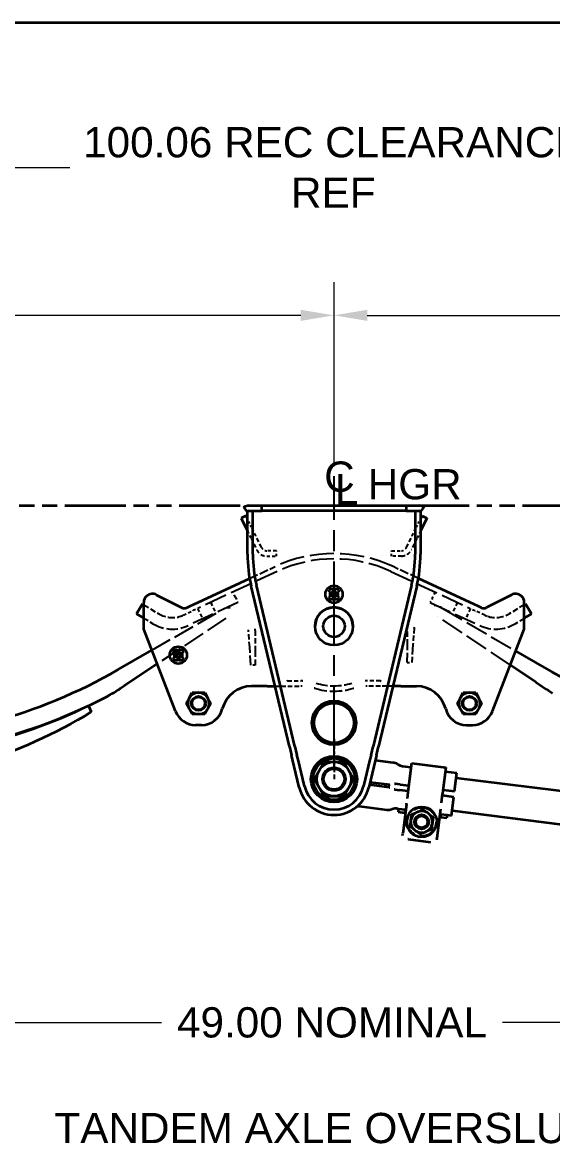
# Model space of a CAD drawing. Header units: inches. Extents: x 8 to 267, y 4 to 172.
# Drawn here: x 177.78 to 200.77, y 123.23 to 171.84 of the extents above; entities that cross this region are included whole.
import ezdxf

# ---------------------------------------------------------------- set-up
doc = ezdxf.new("R2010")
doc.units = ezdxf.units.IN
doc.header["$LTSCALE"] = 8
doc.header["$MEASUREMENT"] = 0
for name, pattern in [('CHAIN', [0.7087, 0.4724, -0.0591, 0.1181, -0.0591]), ('DASHED', [0.2067, 0.1654, -0.0413]), ('DOUBLE_DASH_CHAIN', [1.2403, 0.6614, -0.0827, 0.1654, -0.0827, 0.1654, -0.0827])]:
    doc.linetypes.add(name, pattern=pattern)
for name, color, linetype, lineweight in [('Center Mark(Hutchens)', 7, 'Continuous', 25), ('Centerline(Hutchens)', 7, 'Continuous', 25), ('Dimensions(Hutchens)', 7, 'Continuous', 25), ('Hidden Edges(Hutchens)', 7, 'DASHED', 25), ('Phantom Lines(Hutchens)', 7, 'DOUBLE_DASH_CHAIN', 70), ('Sketch Geometry(Hutchens)', 7, 'Continuous', 35), ('Symbols(Hutchens)', 7, 'Continuous', 25), ('Visible Edges(Hutchens)', 7, 'Continuous', 35)]:
    doc.layers.add(name, color=color, linetype=linetype, lineweight=lineweight)
doc.styles.add('Hutchens .164', font='ARIAL.TTF')
doc.styles.add('Hutchens .180', font='ARIAL.TTF')
doc.dimstyles.new('HUTCHENS STD DIM X.XX', dxfattribs={"dimscale": 8, "dimtxt": 0.164, "dimasz": 0.18, "dimexe": 0.18, "dimexo": 0.0625, "dimgap": 0.09, "dimtad": 0, "dimtih": 1, "dimtoh": 1, "dimrnd": 1e-08, "dimzin": 4, "dimdsep": 46, "dimtxsty": 'Hutchens .164', "dimcen": 0.09, "dimclrd": 211, "dimclre": 211, "dimclrt": 7, "dimadec": 0, "dimazin": 1, "dimtfac": 0.762195, "dimtofl": 0, "dimtmove": 0, "dimatfit": 3, "dimfxl": 0, "dimtolj": 1, "dimtzin": 0, "dimlwd": 9, "dimlwe": 9, "dimarcsym": 0})

# ---------------------------------------------------------------- blocks, each defined once
blk = doc.blocks.new('Borders D-SIZE')
at = {"layer": 'Sketch Geometry(Hutchens)'}
blk.add_line((0.9537, 21.4797), (32.9537, 21.4797), dxfattribs=at)
at = {"layer": 'Symbols(Hutchens)', "color": 7}
for tag, p, height, style in [('PART_NO_001', (33.0044, 3.3072), 0.164, 'Hutchens .164'), ('REV_001', (32.9953, 1.6532), 0.18, 'Hutchens .180'), ('Sheet_number_001', (33.0516, 1.1699), 0.164, 'Hutchens .164'), ('SHTS_(TOTAL)_001', (33.0533, 0.7091), 0.164, 'Hutchens .164')]:
    blk.add_attdef(tag, p, '', height=height, rotation=270, dxfattribs=dict(at, style=style))
blk = doc.blocks.new('*D38')
at = {"layer": 'Defpoints', "color": 0, "linetype": 'Continuous'}
for p in [(141.228, 165.551), (241.29, 157.408), (141.228, 141.966)]:
    blk.add_point(p, dxfattribs=at)
at = {"layer": 'Dimensions(Hutchens)', "color": 211, "linetype": 'Continuous', "lineweight": 9}
for p, q in [((141.228, 142.466), (141.228, 166.991)), ((241.29, 157.908), (241.29, 166.991)), ((142.668, 165.551), (179.839, 165.551)), ((239.85, 165.551), (202.679, 165.551))]:
    blk.add_line(p, q, dxfattribs=at)
at = {"layer": 'Dimensions(Hutchens)', "color": 211, "linetype": 'Continuous'}
for points in [[(142.668, 165.791), (142.668, 165.311), (141.228, 165.551)], [(239.85, 165.791), (239.85, 165.311), (241.29, 165.551)]]:
    blk.add_solid(points, dxfattribs=at)
at = {"layer": 'Dimensions(Hutchens)', "color": 7, "linetype": 'Continuous', "lineweight": 9, "insert": (191.259, 165.551), "char_height": 1.312, "attachment_point": 5, "style": 'Hutchens .164'}
blk.add_mtext('\\A1;100.06{ REC CLEARANCE\\PREF}', dxfattribs=at)
blk = doc.blocks.new('*D41')
at = {"layer": 'Defpoints', "color": 0, "linetype": 'Continuous'}
for p in [(166.65, 134.947), (215.655, 134.965), (215.655, 128.472)]:
    blk.add_point(p, dxfattribs=at)
at = {"layer": 'Dimensions(Hutchens)', "color": 211, "linetype": 'Continuous', "lineweight": 9}
for p, q in [((166.65, 134.447), (166.65, 127.032)), ((215.655, 134.465), (215.655, 127.032)), ((168.09, 128.472), (183.804, 128.472)), ((214.215, 128.472), (198.603, 128.472))]:
    blk.add_line(p, q, dxfattribs=at)
at = {"layer": 'Dimensions(Hutchens)', "color": 211, "linetype": 'Continuous'}
for points in [[(168.09, 128.712), (168.09, 128.232), (166.65, 128.472)], [(214.215, 128.712), (214.215, 128.232), (215.655, 128.472)]]:
    blk.add_solid(points, dxfattribs=at)
at = {"layer": 'Dimensions(Hutchens)', "color": 7, "linetype": 'Continuous', "lineweight": 9, "insert": (191.204, 128.472), "char_height": 1.312, "attachment_point": 5, "style": 'Hutchens .164'}
blk.add_mtext('\\A1;49.00{ NOMINAL}', dxfattribs=at)
blk = doc.blocks.new('*D46')
at = {"layer": 'Defpoints', "color": 0, "linetype": 'Continuous'}
for p in [(191.29, 159.137), (147.79, 153.057), (191.29, 152.157)]:
    blk.add_point(p, dxfattribs=at)
at = {"layer": 'Dimensions(Hutchens)', "color": 211, "linetype": 'Continuous', "lineweight": 9}
for p, q in [((147.79, 153.557), (147.79, 160.577)), ((191.29, 152.657), (191.29, 160.577)), ((149.23, 159.137), (166.582, 159.137)), ((189.85, 159.137), (172.498, 159.137))]:
    blk.add_line(p, q, dxfattribs=at)
at = {"layer": 'Dimensions(Hutchens)', "color": 211, "linetype": 'Continuous'}
for points in [[(149.23, 159.377), (149.23, 158.897), (147.79, 159.137)], [(189.85, 159.377), (189.85, 158.897), (191.29, 159.137)]]:
    blk.add_solid(points, dxfattribs=at)
at = {"layer": 'Dimensions(Hutchens)', "color": 7, "linetype": 'Continuous', "lineweight": 9, "insert": (169.54, 159.137), "char_height": 1.312, "attachment_point": 5, "style": 'Hutchens .164'}
blk.add_mtext('\\A1;43.50', dxfattribs=at)
blk = doc.blocks.new('CL HGR')
at = {"layer": 'Symbols(Hutchens)', "color": 7, "char_height": 0.164, "attachment_point": 5, "style": 'Hutchens .164'}
for s, insert in [('C', (0.0294, -0.0028)), ('L', (0.068, -0.0698)), ('HGR', (0.4373, -0.044))]:
    blk.add_mtext(s, dxfattribs=dict(at, insert=insert))
blk = doc.blocks.new('*D47')
at = {"layer": 'Defpoints', "color": 0, "linetype": 'Continuous'}
for p in [(234.79, 159.137), (191.29, 152.157), (234.79, 152.32)]:
    blk.add_point(p, dxfattribs=at)
at = {"layer": 'Dimensions(Hutchens)', "color": 211, "linetype": 'Continuous', "lineweight": 9}
for p, q in [((191.29, 152.657), (191.29, 160.577)), ((234.79, 152.82), (234.79, 160.577)), ((192.73, 159.137), (210.082, 159.137)), ((233.35, 159.137), (215.998, 159.137))]:
    blk.add_line(p, q, dxfattribs=at)
at = {"layer": 'Dimensions(Hutchens)', "color": 211, "linetype": 'Continuous'}
for points in [[(192.73, 159.377), (192.73, 158.897), (191.29, 159.137)], [(233.35, 159.377), (233.35, 158.897), (234.79, 159.137)]]:
    blk.add_solid(points, dxfattribs=at)
at = {"layer": 'Dimensions(Hutchens)', "color": 7, "linetype": 'Continuous', "lineweight": 9, "insert": (213.04, 159.137), "char_height": 1.312, "attachment_point": 5, "style": 'Hutchens .164'}
blk.add_mtext('\\A1;43.50', dxfattribs=at)

msp = doc.modelspace()

# ---------------------------------------------------------------- linework, layer by layer
at = {"layer": 'Center Mark(Hutchens)', "linetype": 'CHAIN', "ltscale": 0.121531}
msp.add_line((191.29, 140.7802), (191.29, 139.0286), dxfattribs=at)
at = {"layer": 'Centerline(Hutchens)', "linetype": 'CHAIN', "ltscale": 0.954115}
msp.add_line((191.29, 139.4491), (191.29, 152.157), dxfattribs=at)
at = {"layer": 'Hidden Edges(Hutchens)', "ltscale": 0.074011}
for p, q in [((187.6365, 150.1147), (187.54, 150.3125)), ((194.9435, 150.1147), (195.04, 150.3125))]:
    msp.add_line(p, q, dxfattribs=at)
at = {"layer": 'Hidden Edges(Hutchens)', "ltscale": 0.083861}
for p, q in [((187.54, 149.7833), (187.6926, 149.4705)), ((195.04, 149.7833), (194.8875, 149.4705))]:
    msp.add_line(p, q, dxfattribs=at)
at = {"layer": 'Hidden Edges(Hutchens)', "ltscale": 0.052941}
for p, q in [((187.7184, 149.9467), (187.6365, 150.1147)), ((194.8616, 149.9467), (194.9435, 150.1147))]:
    msp.add_line(p, q, dxfattribs=at)
at = {"layer": 'Hidden Edges(Hutchens)', "ltscale": 0.101038}
for p, q in [((187.9011, 149.5722), (187.7184, 149.9467)), ((194.679, 149.5722), (194.8616, 149.9467))]:
    msp.add_line(p, q, dxfattribs=at)
at = {"layer": 'Hidden Edges(Hutchens)', "ltscale": 0.132806}
for p, q in [((187.6926, 149.4705), (187.9373, 148.9688)), ((188.1458, 149.0705), (187.9011, 149.5722)), ((194.4342, 149.0705), (194.679, 149.5722)), ((194.8875, 149.4705), (194.6428, 148.9688))]:
    msp.add_line(p, q, dxfattribs=at)
at = {"layer": 'Hidden Edges(Hutchens)', "ltscale": 0.099783}
for p, q in [((188.79, 148.9301), (188.3705, 148.9301)), ((193.79, 148.9301), (194.2096, 148.9301)), ((188.3705, 148.6981), (188.79, 148.6981)), ((194.2096, 148.6981), (193.79, 148.6981))]:
    msp.add_line(p, q, dxfattribs=at)
at = {"layer": 'Hidden Edges(Hutchens)', "ltscale": 0.055136}
for p, q in [((188.79, 148.6981), (188.79, 148.9301)), ((193.79, 148.6981), (193.79, 148.9301))]:
    msp.add_line(p, q, dxfattribs=at)
at = {"layer": 'Hidden Edges(Hutchens)', "ltscale": 0.742213}
for p, q in [((188.8298, 148.0334), (185.4948, 146.4812)), ((193.7502, 148.0334), (197.0853, 146.4812))]:
    msp.add_line(p, q, dxfattribs=at)
at = {"layer": 'Hidden Edges(Hutchens)', "ltscale": 0.288743}
for p, q in [((187.632, 147.7318), (188.7319, 148.2437)), ((194.948, 147.7318), (193.8481, 148.2437))]:
    msp.add_line(p, q, dxfattribs=at)
at = {"layer": 'Hidden Edges(Hutchens)', "ltscale": 0.093397}
for p, q in [((187.0131, 146.9121), (186.9076, 147.1387)), ((195.673, 147.1385), (195.5675, 146.9118))]:
    msp.add_line(p, q, dxfattribs=at)
at = {"layer": 'Hidden Edges(Hutchens)', "ltscale": 0.059422}
for p, q in [((187.0131, 146.9121), (187.1186, 146.6854)), ((195.5675, 146.9118), (195.462, 146.6852))]:
    msp.add_line(p, q, dxfattribs=at)
at = {"layer": 'Hidden Edges(Hutchens)', "ltscale": 0.183168}
msp.add_line((183.04, 146.5896), (183.6995, 146.1926), dxfattribs=at)
at = {"layer": 'Hidden Edges(Hutchens)', "ltscale": 0.693351}
msp.add_line((183.3927, 144.6167), (186.3728, 146.3341), dxfattribs=at)
at = {"layer": 'Hidden Edges(Hutchens)', "ltscale": 0.107317}
msp.add_line((184.7544, 146.1366), (185.1634, 146.327), dxfattribs=at)
at = {"layer": 'Hidden Edges(Hutchens)', "ltscale": 0.71813}
for p, q in [((187.1186, 146.6854), (184.9653, 145.6833)), ((195.462, 146.6852), (197.6152, 145.683))]:
    msp.add_line(p, q, dxfattribs=at)
at = {"layer": 'Hidden Edges(Hutchens)', "ltscale": 0.093761}
for p, q in [((185.4948, 146.4812), (185.1634, 146.327)), ((197.0853, 146.4812), (197.4167, 146.327))]:
    msp.add_line(p, q, dxfattribs=at)
at = {"layer": 'Hidden Edges(Hutchens)', "ltscale": 0.118944}
for p, q in [((185.3777, 146.4267), (185.5886, 145.9734)), ((185.9443, 146.6904), (186.1553, 146.2371)), ((196.6363, 146.6902), (196.4253, 146.2369)), ((197.2029, 146.4264), (196.9919, 145.9731))]:
    msp.add_line(p, q, dxfattribs=at)
at = {"layer": 'Hidden Edges(Hutchens)', "ltscale": 0.744298}
msp.add_line((195.9824, 146.4383), (199.1735, 144.5808), dxfattribs=at)
at = {"layer": 'Hidden Edges(Hutchens)', "ltscale": 0.107448}
msp.add_line((197.8262, 146.1364), (197.4167, 146.327), dxfattribs=at)
at = {"layer": 'Hidden Edges(Hutchens)', "ltscale": 0.183029}
msp.add_line((199.54, 146.589), (198.881, 146.1924), dxfattribs=at)
at = {"layer": 'Hidden Edges(Hutchens)', "ltscale": 0.11152}
msp.add_line((183.4417, 145.7643), (183.04, 146.006), dxfattribs=at)
at = {"layer": 'Hidden Edges(Hutchens)', "ltscale": 0.720219}
msp.add_line((186.5973, 146.0008), (183.623, 144.0213), dxfattribs=at)
at = {"layer": 'Hidden Edges(Hutchens)', "ltscale": 0.763673}
msp.add_line((198.937, 143.9693), (195.7923, 146.0819), dxfattribs=at)
at = {"layer": 'Hidden Edges(Hutchens)', "ltscale": 0.111382}
msp.add_line((199.1388, 145.764), (199.54, 146.0055), dxfattribs=at)
at = {"layer": 'Hidden Edges(Hutchens)'}
for p, q in [((187.5852, 145.4696), (187.5851, 145.4697)), ((194.7663, 145.5791), (194.7663, 145.5791))]:
    msp.add_line(p, q, dxfattribs=at)
at = {"layer": 'Hidden Edges(Hutchens)', "ltscale": 0.174961}
for p, q in [((187.6334, 144.7533), (187.5852, 145.4696)), ((194.7663, 145.5791), (194.715, 144.863))]:
    msp.add_line(p, q, dxfattribs=at)
at = {"layer": 'Hidden Edges(Hutchens)', "ltscale": 0.174616}
for p, q in [((187.8721, 145.4704), (187.8741, 144.754)), ((194.4743, 144.8647), (194.4794, 145.5812))]:
    msp.add_line(p, q, dxfattribs=at)
at = {"layer": 'Hidden Edges(Hutchens)', "ltscale": 0.321944}
for p, q in [((194.4688, 144.0812), (194.4743, 144.8647)), ((187.8741, 144.754), (187.8762, 143.9704))]:
    msp.add_line(p, q, dxfattribs=at)
at = {"layer": 'Hidden Edges(Hutchens)', "ltscale": 0.322228}
for p, q in [((194.715, 144.863), (194.6588, 144.0799)), ((187.6862, 143.9699), (187.6334, 144.7533))]:
    msp.add_line(p, q, dxfattribs=at)
at = {"layer": 'Hidden Edges(Hutchens)', "ltscale": 0.045137}
for p, q in [((187.8762, 143.9704), (187.6862, 143.9699)), ((194.4688, 144.0812), (194.6588, 144.0799))]:
    msp.add_line(p, q, dxfattribs=at)
at = {"layer": 'Hidden Edges(Hutchens)', "ltscale": 0.136843}
for p, q in [((188.7344, 143.0598), (189.2811, 143.0598)), ((193.8457, 143.0598), (193.299, 143.0598))]:
    msp.add_line(p, q, dxfattribs=at)
at = {"layer": 'Hidden Edges(Hutchens)', "ltscale": 0.136689}
for p, q in [((189.2811, 143.2918), (189.8556, 143.2918)), ((193.299, 143.2918), (192.7245, 143.2918))]:
    msp.add_line(p, q, dxfattribs=at)
at = {"layer": 'Hidden Edges(Hutchens)', "ltscale": 0.150794}
for p, q in [((189.2811, 143.0598), (189.8556, 143.0598)), ((193.299, 143.0598), (192.7245, 143.0598))]:
    msp.add_line(p, q, dxfattribs=at)
at = {"layer": 'Hidden Edges(Hutchens)', "ltscale": 0.129663}
for p, q in [((195.1565, 137.712), (194.6577, 137.5017)), ((194.6577, 137.5017), (194.5905, 136.9646)), ((195.5207, 136.8482), (195.588, 137.3852)), ((195.022, 136.6378), (195.5207, 136.8482))]:
    msp.add_line(p, q, dxfattribs=at)
at = {"layer": 'Hidden Edges(Hutchens)', "ltscale": 0.012306}
for p, q in [((195.1565, 137.712), (195.1601, 137.7411)), ((194.6577, 137.5017), (194.6343, 137.5194)), ((195.588, 137.3852), (195.615, 137.3966)), ((194.5635, 136.9532), (194.5905, 136.9646)), ((195.0184, 136.6087), (195.022, 136.6378)), ((195.5207, 136.8482), (195.5441, 136.8305))]:
    msp.add_line(p, q, dxfattribs=at)
at = {"layer": 'Hidden Edges(Hutchens)', "ltscale": 0.129651}
for p, q in [((195.5879, 137.3853), (195.1565, 137.712)), ((194.5905, 136.9646), (195.022, 136.6378))]:
    msp.add_line(p, q, dxfattribs=at)
at = {"layer": 'Hidden Edges(Hutchens)', "ltscale": 0.075964, "flags": 128}
for points in [[(185.1634, 146.327), (185.1522, 146.3328)], [(197.4167, 146.327), (197.4278, 146.3328)]]:
    msp.add_lwpolyline(points, dxfattribs=at)
at = {"layer": 'Hidden Edges(Hutchens)', "ltscale": 0.030533, "flags": 128}
msp.add_lwpolyline([(197.6845, 146.4582), (197.6751, 146.4618)], dxfattribs=at)
msp.add_lwpolyline([(197.6845, 146.4582), (197.6751, 146.4618)], dxfattribs=at)
at = {"layer": 'Hidden Edges(Hutchens)', "ltscale": 0.331717, "flags": 128}
msp.add_lwpolyline([(187.5851, 145.4697), (187.5817, 145.4992)], dxfattribs=at)
at = {"layer": 'Hidden Edges(Hutchens)', "ltscale": 0.401905, "flags": 128}
for points in [[(187.8721, 145.4704), (187.8696, 145.539)], [(194.4794, 145.5812), (194.4822, 145.6497)]]:
    msp.add_lwpolyline(points, dxfattribs=at)
at = {"layer": 'Hidden Edges(Hutchens)', "ltscale": 0.31875, "flags": 128}
msp.add_lwpolyline([(194.7663, 145.5791), (194.7824, 145.6302)], dxfattribs=at)
at = {"layer": 'Hidden Edges(Hutchens)', "ltscale": 0.222573, "flags": 128}
for points in [[(189.2811, 143.2918), (189.249, 143.2818)], [(193.299, 143.2918), (193.3311, 143.2818)]]:
    msp.add_lwpolyline(points, dxfattribs=at)
at = {"layer": 'Hidden Edges(Hutchens)', "ltscale": 0.150851, "flags": 128}
for points in [[(189.9175, 143.291), (189.941, 143.2902)], [(192.6626, 143.291), (192.639, 143.2902)]]:
    msp.add_lwpolyline(points, dxfattribs=at)
at = {"layer": 'Hidden Edges(Hutchens)', "ltscale": 0.13616, "flags": 128}
for points in [[(190.4517, 142.9689), (190.4292, 142.9758)], [(192.1283, 142.9689), (192.1508, 142.9758)]]:
    msp.add_lwpolyline(points, dxfattribs=at)
at = {"layer": 'Hidden Edges(Hutchens)', "ltscale": 0.778939}
msp.add_circle((195.0892, 137.1749), 0.615, dxfattribs=at)
at = {"layer": 'Hidden Edges(Hutchens)', "ltscale": 0.55774}
msp.add_circle((195.0892, 137.1749), 0.2936, dxfattribs=at)
at = {"layer": 'Hidden Edges(Hutchens)', "ltscale": 0.128086}
for centre, start, end in [((188.3705, 149.1801), 206, 270), ((194.2096, 149.1801), 270, 334)]:
    msp.add_arc(centre, 0.482, start, end, dxfattribs=at)
at = {"layer": 'Hidden Edges(Hutchens)', "ltscale": 0.066386}
for centre, start, end in [((188.3705, 149.1801), 206, 270), ((194.2096, 149.1801), 270, 334)]:
    msp.add_arc(centre, 0.25, start, end, dxfattribs=at)
at = {"layer": 'Hidden Edges(Hutchens)', "ltscale": 0.798504}
msp.add_arc((191.29, 142.7473), 6.0625, 65.04207, 114.95793, dxfattribs=at)
at = {"layer": 'Hidden Edges(Hutchens)', "ltscale": 0.767947}
msp.add_arc((191.29, 142.7473), 5.8305, 65.04207, 114.95793, dxfattribs=at)
at = {"layer": 'Hidden Edges(Hutchens)', "ltscale": 0.105451}
for centre, start, end in [((186.8721, 145.4677), 94.55465, 119.95549), ((195.4793, 145.5741), 59.79517, 85.19601)]:
    msp.add_arc(centre, 1, start, end, dxfattribs=at)
at = {"layer": 'Hidden Edges(Hutchens)', "ltscale": 0.231868}
for centre, start, end in [((184.2797, 147.1565), 238.95793, 288.57856), ((198.3009, 147.1563), 251.42144, 301.04207)]:
    msp.add_arc(centre, 1.125, start, end, dxfattribs=at)
at = {"layer": 'Hidden Edges(Hutchens)', "ltscale": 0.029722}
for centre, start, end in [((184.2797, 147.1565), 288.57856, 294.95793), ((198.3009, 147.1563), 245.04207, 251.42144)]:
    msp.add_arc(centre, 1.125, start, end, dxfattribs=at)
at = {"layer": 'Hidden Edges(Hutchens)', "ltscale": 0.378042}
for centre, start, end in [((184.2797, 147.1565), 238.95793, 294.95793), ((198.3009, 147.1563), 245.04207, 301.04207)]:
    msp.add_arc(centre, 1.625, start, end, dxfattribs=at)
at = {"layer": 'Hidden Edges(Hutchens)', "ltscale": 0.014642}
for centre, start, end in [((189.8556, 141.0598), 88.41052, 90), ((192.7245, 141.0598), 90, 91.58948)]:
    msp.add_arc(centre, 2.232, start, end, dxfattribs=at)
at = {"layer": 'Hidden Edges(Hutchens)', "ltscale": 0.01311}
for centre, start, end in [((189.8556, 141.0598), 88.41052, 90), ((192.7245, 141.0598), 90, 91.58948)]:
    msp.add_arc(centre, 2, start, end, dxfattribs=at)
at = {"layer": 'Hidden Edges(Hutchens)', "ltscale": 0.405241}
msp.add_arc((191.29, 145.6536), 2.8125, 252.65856, 287.34144, dxfattribs=at)
at = {"layer": 'Hidden Edges(Hutchens)', "ltscale": 0.371805}
msp.add_arc((191.29, 145.6536), 2.5805, 252.65856, 287.34144, dxfattribs=at)
at = {"layer": 'Hidden Edges(Hutchens)', "ltscale": 0.116771}
for start, end in [(112.86621, 172.86621), (52.86621, 112.86621), (172.86621, 232.86621), (292.86621, 352.86621), (352.86621, 52.86621), (232.86621, 292.86621)]:
    msp.add_arc((195.0892, 137.1749), 0.4688, start, end, dxfattribs=at)
at = {"layer": 'Phantom Lines(Hutchens)', "lineweight": 35, "ltscale": 0.499897}
msp.add_line((139.9403, 150.8856), (249.0642, 150.8856), dxfattribs=at)
at = {"layer": 'Visible Edges(Hutchens)'}
for p, q in [((187.5204, 150.6276), (187.3871, 150.8175)), ((187.6025, 150.8856), (188.165, 150.8856)), ((188.165, 150.8856), (188.54, 150.8856)), ((188.165, 150.6536), (188.165, 150.8856)), ((188.54, 150.8856), (191.2588, 150.8856)), ((191.2588, 150.8856), (191.3213, 150.8856)), ((191.29, 150.8543), (191.2588, 150.8856)), ((191.3213, 150.8856), (191.29, 150.8543)), ((191.3213, 150.8856), (194.04, 150.8856)), ((194.04, 150.8856), (194.415, 150.8856)), ((194.415, 150.8856), (194.9775, 150.8856)), ((194.415, 150.8856), (194.415, 150.6536)), ((195.0597, 150.6276), (195.193, 150.8175)), ((187.3822, 150.4031), (187.2655, 150.3462)), ((187.2655, 150.3462), (187.428, 150.013)), ((187.474, 150.4479), (187.3822, 150.4031)), ((187.54, 150.3125), (187.474, 150.4479)), ((187.54, 148.7786), (187.54, 150.6392)), ((187.6025, 150.6536), (188.165, 150.6536)), ((187.772, 148.7786), (187.772, 150.6536)), ((188.54, 150.6536), (188.165, 150.6536)), ((194.04, 150.6536), (188.54, 150.6536)), ((194.415, 150.6536), (194.04, 150.6536)), ((194.415, 150.6536), (194.9775, 150.6536)), ((194.808, 150.6536), (194.808, 148.7786)), ((195.04, 150.6392), (195.04, 148.7786)), ((195.04, 150.3125), (195.1061, 150.4479)), ((195.1061, 150.4479), (195.1978, 150.4031)), ((195.3146, 150.3462), (195.1521, 150.013)), ((195.1978, 150.4031), (195.3146, 150.3462)), ((187.428, 150.013), (187.5099, 149.845)), ((187.5099, 149.845), (187.54, 149.7833)), ((195.0701, 149.845), (195.04, 149.7833)), ((195.1521, 150.013), (195.0701, 149.845)), ((185.2038, 146.6016), (187.632, 147.7318)), ((189.3562, 140.4491), (187.7033, 147.3883)), ((189.5947, 140.4491), (187.929, 147.442)), ((194.651, 147.442), (192.9853, 140.4491)), ((194.8767, 147.3883), (193.2238, 140.4491)), ((197.3763, 146.6016), (194.948, 147.7318)), ((183.5855, 147.0189), (183.6959, 146.9625)), ((183.6959, 146.9625), (184.6764, 146.4622)), ((191.0713, 147.2317), (191.0713, 147.2005)), ((191.0713, 146.888), (191.0713, 146.8567)), ((191.2432, 147.263), (191.1025, 147.263)), ((191.1025, 147.1692), (191.1073, 147.1692)), ((191.1073, 146.9192), (191.1025, 146.9192)), ((191.1025, 146.8255), (191.2432, 146.8255)), ((191.1073, 147.1692), (191.1073, 146.9192)), ((191.2323, 147.1692), (191.2432, 147.1692)), ((191.2323, 147.1628), (191.2323, 147.1692)), ((191.2323, 146.9192), (191.2323, 146.9256)), ((191.2432, 146.9192), (191.2323, 146.9192)), ((191.2744, 147.2005), (191.2744, 147.2317)), ((191.2744, 146.8567), (191.2744, 146.888)), ((191.3057, 147.2317), (191.3057, 147.2005)), ((191.3057, 146.888), (191.3057, 146.8567)), ((191.4775, 147.263), (191.3369, 147.263)), ((191.3369, 147.1692), (191.3478, 147.1692)), ((191.3478, 146.9192), (191.3369, 146.9192)), ((191.3369, 146.8255), (191.4775, 146.8255)), ((191.3478, 147.1692), (191.3478, 147.1628)), ((191.3478, 146.9256), (191.3478, 146.9192)), ((191.4728, 146.9192), (191.4728, 147.1692)), ((191.4728, 147.1692), (191.4775, 147.1692)), ((191.4775, 146.9192), (191.4728, 146.9192)), ((191.5088, 147.2005), (191.5088, 147.2317)), ((191.5088, 146.8567), (191.5088, 146.888)), ((198.8842, 146.9625), (197.9037, 146.4622)), ((198.9946, 147.0189), (198.8842, 146.9625)), ((182.7275, 146.1941), (182.9854, 146.6225)), ((182.9854, 146.6225), (183.04, 146.5896)), ((183.04, 145.5286), (183.04, 146.6848)), ((184.8955, 146.4582), (185.0655, 146.5373)), ((185.0655, 146.5373), (185.2038, 146.6016)), ((197.5145, 146.5373), (197.3763, 146.6016)), ((197.6845, 146.4582), (197.5145, 146.5373)), ((199.54, 145.5286), (199.54, 146.6848)), ((199.5952, 146.6222), (199.54, 146.589)), ((199.853, 146.1939), (199.5952, 146.6222)), ((183.04, 146.006), (182.7275, 146.1941)), ((199.54, 146.0055), (199.853, 146.1939)), ((184.4156, 141.9717), (183.04, 145.5286)), ((190.467, 145.6536), (190.467, 145.6536)), ((192.113, 145.6536), (192.113, 145.6536)), ((198.1644, 141.9717), (199.54, 145.5286)), ((181.9367, 143.7777), (183.3927, 144.6167)), ((184.3213, 144.5911), (184.3213, 144.5606)), ((184.4932, 144.6223), (184.3525, 144.6223)), ((184.3525, 144.5293), (184.3573, 144.5293)), ((184.3573, 144.5293), (184.3573, 144.2778)), ((184.4823, 144.5293), (184.4932, 144.5293)), ((184.4823, 144.5221), (184.4823, 144.5293)), ((184.5244, 144.5606), (184.5244, 144.5911)), ((184.5557, 144.5911), (184.5557, 144.5606)), ((184.7275, 144.6223), (184.5869, 144.6223)), ((184.5869, 144.5293), (184.5978, 144.5293)), ((184.5978, 144.5293), (184.5978, 144.5221)), ((184.7228, 144.2778), (184.7228, 144.5293)), ((184.7228, 144.5293), (184.7275, 144.5293)), ((184.7588, 144.5606), (184.7588, 144.5911)), ((199.1735, 144.5808), (200.4074, 143.8626)), ((183.623, 144.0213), (182.3027, 143.1426)), ((184.3213, 144.2466), (184.3213, 144.2161)), ((184.3573, 144.2778), (184.3525, 144.2778)), ((184.3525, 144.1848), (184.4932, 144.1848)), ((184.4823, 144.2778), (184.4823, 144.285)), ((184.4932, 144.2778), (184.4823, 144.2778)), ((184.5244, 144.2161), (184.5244, 144.2466)), ((184.5557, 144.2466), (184.5557, 144.2161)), ((184.5978, 144.2778), (184.5869, 144.2778)), ((184.5869, 144.1848), (184.7275, 144.1848)), ((184.5978, 144.285), (184.5978, 144.2778)), ((184.7275, 144.2778), (184.7228, 144.2778)), ((184.7588, 144.2161), (184.7588, 144.2466)), ((200.0386, 143.2292), (198.937, 143.9693)), ((188.3858, 143.0598), (187.7186, 143.0598)), ((188.3858, 143.0598), (188.415, 143.0598)), ((188.415, 143.0598), (188.7344, 143.0598)), ((194.165, 143.0598), (193.8457, 143.0598)), ((194.1943, 143.0598), (194.165, 143.0598)), ((194.1943, 143.0598), (194.8615, 143.0598)), ((184.8735, 142.3098), (185.0089, 142.5443)), ((185.0089, 142.5443), (185.1442, 142.7788)), ((185.1442, 142.7788), (185.415, 142.7788)), ((185.415, 142.7788), (185.6858, 142.7788)), ((185.6858, 142.7788), (185.8212, 142.5443)), ((185.8212, 142.5443), (185.9566, 142.3098)), ((196.6235, 142.3098), (196.7589, 142.5443)), ((196.7589, 142.5443), (196.8942, 142.7788)), ((196.8942, 142.7788), (197.165, 142.7788)), ((197.165, 142.7788), (197.4358, 142.7788)), ((197.4358, 142.7788), (197.5712, 142.5443)), ((197.5712, 142.5443), (197.7066, 142.3098)), ((180.6395, 142.2099), (180.7677, 141.9388)), ((185.0089, 142.0753), (184.8735, 142.3098)), ((185.1442, 141.8408), (185.0089, 142.0753)), ((185.8212, 142.0753), (185.6858, 141.8408)), ((185.9566, 142.3098), (185.8212, 142.0753)), ((196.7589, 142.0753), (196.6235, 142.3098)), ((196.8942, 141.8408), (196.7589, 142.0753)), ((197.5712, 142.0753), (197.4358, 141.8408)), ((197.7066, 142.3098), (197.5712, 142.0753)), ((185.415, 141.8408), (185.1442, 141.8408)), ((185.6858, 141.8408), (185.415, 141.8408)), ((197.165, 141.8408), (196.8942, 141.8408)), ((197.4358, 141.8408), (197.165, 141.8408)), ((185.54, 141.3723), (185.29, 141.3723)), ((197.04, 141.3723), (197.29, 141.3723)), ((189.3562, 140.4491), (189.4467, 140.0693)), ((189.4936, 139.8723), (189.4467, 140.0693)), ((189.5947, 140.4491), (189.6852, 140.0693)), ((189.7321, 139.8723), (189.6852, 140.0693)), ((192.8949, 140.0693), (192.8479, 139.8723)), ((192.8949, 140.0693), (192.9853, 140.4491)), ((193.1334, 140.0693), (193.0864, 139.8723)), ((193.1334, 140.0693), (193.2238, 140.4491)), ((189.7803, 138.669), (189.4936, 139.8723)), ((190.006, 138.7227), (189.7321, 139.8723)), ((190.424, 139.0286), (190.857, 139.7786)), ((190.857, 139.7786), (191.723, 139.7786)), ((191.723, 139.7786), (192.1561, 139.0286)), ((192.8479, 139.8723), (192.5741, 138.7227)), ((193.0864, 139.8723), (192.7998, 138.669)), ((193.0801, 139.8456), (193.8369, 139.7509)), ((194.0584, 139.6671), (194.0409, 139.6781)), ((194.2623, 139.5943), (194.6304, 139.5483)), ((194.6519, 139.7199), (194.5098, 138.5847)), ((194.6519, 139.7199), (196.1403, 139.5337)), ((196.1403, 139.5337), (195.9982, 138.3984)), ((196.1188, 139.362), (196.6149, 139.2999)), ((196.5149, 138.5006), (196.6149, 139.2999)), ((196.5888, 139.091), (205.1718, 138.0168)), ((190.857, 138.2786), (190.424, 139.0286)), ((192.1561, 139.0286), (191.723, 138.2786)), ((193.7009, 138.6639), (192.8247, 138.7735)), ((192.8538, 138.8958), (193.7164, 138.7879)), ((193.5222, 138.6862), (193.5377, 138.8103)), ((193.6617, 138.7947), (193.6462, 138.6707)), ((193.8943, 138.5767), (193.9029, 138.5756)), ((193.9215, 138.5733), (193.9029, 138.5756)), ((193.9215, 138.5733), (194.1312, 138.547)), ((193.9339, 138.8237), (193.9253, 138.8247)), ((193.9339, 138.8237), (193.9525, 138.8213)), ((194.1623, 138.7951), (193.9525, 138.8213)), ((194.4993, 138.5009), (194.1312, 138.547)), ((194.1623, 138.7951), (194.5304, 138.749)), ((194.5089, 138.5772), (194.4607, 138.1921)), ((194.5098, 138.5847), (194.5089, 138.5772)), ((196.0188, 138.5627), (196.5149, 138.5006)), ((191.723, 138.2786), (190.857, 138.2786)), ((195.9491, 138.0058), (195.9973, 138.3909)), ((196.4839, 138.2526), (195.9877, 138.3147)), ((195.9982, 138.3984), (195.9973, 138.3909)), ((196.3838, 137.4533), (196.4839, 138.2526)), ((192.3111, 137.8597), (192.4954, 137.8367)), ((192.4954, 137.8367), (193.5804, 137.7009)), ((193.8156, 137.7275), (193.7959, 137.7211)), ((194.0312, 137.7478), (194.0895, 137.7405)), ((194.0895, 137.7405), (194.0727, 137.6065)), ((194.0727, 137.6065), (194.3518, 137.5716)), ((194.0895, 137.7405), (194.3686, 137.7055)), ((194.4267, 137.9207), (194.2708, 136.6748)), ((194.3686, 137.7055), (194.3518, 137.5716)), ((194.3518, 137.5716), (194.3825, 137.5677)), ((194.3993, 137.7017), (194.3686, 137.7055)), ((194.6575, 137.5018), (194.887, 137.5986)), ((194.887, 137.5986), (194.927, 137.6155)), ((194.927, 137.6155), (195.1565, 137.7123)), ((195.1565, 137.7123), (195.3551, 137.5619)), ((195.7592, 136.4885), (195.9151, 137.7344)), ((196.41, 137.6622), (204.993, 136.588)), ((194.5902, 136.9645), (194.6212, 137.2117)), ((194.6212, 137.2117), (194.6266, 137.2547)), ((194.6266, 137.2547), (194.6575, 137.5018)), ((195.3551, 137.5619), (195.3896, 137.5357)), ((195.3896, 137.5357), (195.5882, 137.3854)), ((195.5519, 137.0952), (195.521, 136.848)), ((195.5573, 137.1382), (195.5519, 137.0952)), ((195.5882, 137.3854), (195.5573, 137.1382)), ((195.8709, 137.3814), (195.8712, 137.3814)), ((195.8712, 137.3814), (195.9022, 137.3775)), ((195.8877, 137.5154), (195.8879, 137.5154)), ((195.919, 137.5115), (195.8879, 137.5154)), ((195.919, 137.5115), (195.9022, 137.3775)), ((195.9022, 137.3775), (196.1813, 137.3426)), ((195.919, 137.5115), (196.198, 137.4766)), ((196.198, 137.4766), (196.1813, 137.3426)), ((196.198, 137.4766), (196.3838, 137.4533)), ((194.2601, 136.5893), (194.2708, 136.6748)), ((194.7888, 136.8141), (194.5902, 136.9645)), ((194.8234, 136.7879), (194.7888, 136.8141)), ((195.022, 136.6376), (194.8234, 136.7879)), ((195.2515, 136.7344), (195.022, 136.6376)), ((195.2914, 136.7512), (195.2515, 136.7344)), ((195.521, 136.848), (195.2914, 136.7512)), ((194.5079, 136.4213), (195.4669, 136.3013)), ((195.7485, 136.403), (195.7592, 136.4885))]:
    msp.add_line(p, q, dxfattribs=at)
at = {"layer": 'Visible Edges(Hutchens)', "flags": 128}
for points in [[(187.3871, 150.8175), (187.3694, 150.8043)], [(195.193, 150.8175), (195.2107, 150.8043)], [(187.474, 150.4479), (187.4705, 150.4556)], [(195.1061, 150.4479), (195.1095, 150.4556)], [(193.7009, 138.6639), (193.7079, 138.6578)], [(193.9253, 138.8247), (193.9169, 138.8257)], [(194.4267, 137.9207), (194.4352, 137.9884)], [(195.9491, 138.0058), (195.948, 137.9975)], [(194.5079, 136.4213), (194.4906, 136.4237)], [(195.7485, 136.403), (195.7466, 136.3928)]]:
    msp.add_lwpolyline(points, dxfattribs=at)
at = {"layer": 'Visible Edges(Hutchens)'}
for centre, radius in [((191.29, 147.0442), 0.375), ((191.29, 147.0442), 0.0781), ((191.29, 145.6536), 0.823), ((191.29, 145.6536), 0.465), ((184.54, 144.4036), 0.375), ((184.54, 144.4036), 0.0781), ((185.415, 142.3098), 0.3126), ((185.415, 142.3098), 0.3125), ((185.415, 142.3098), 0.28), ((197.165, 142.3098), 0.3126), ((197.165, 142.3098), 0.3125), ((197.165, 142.3098), 0.28), ((191.29, 141.4661), 0.9575), ((191.29, 141.4661), 0.95), ((191.29, 141.4661), 0.861), ((191.29, 139.0286), 1), ((191.29, 139.0286), 0.9041), ((191.29, 139.0286), 0.7448), ((191.29, 139.0286), 0.5), ((191.29, 139.0286), 0.4501), ((195.0892, 137.1749), 0.6563), ((195.0892, 137.1749), 0.3125), ((195.0892, 137.1749), 0.2565)]:
    msp.add_circle(centre, radius, dxfattribs=at)
for centre, radius, start, end in [((187.6025, 150.5106), 0.375, 90, 125.0676), ((194.9775, 150.5106), 0.375, 54.9324, 90), ((187.6025, 150.5106), 0.143, 90, 125.0676), ((194.9775, 150.5106), 0.143, 54.9324, 90), ((193.54, 148.7786), 6, 180, 193.39816), ((193.54, 148.7786), 5.768, 180, 193.39816), ((189.04, 148.7786), 5.768, 346.60184, 0), ((189.04, 148.7786), 6, 346.60184, 0), ((183.415, 146.6848), 0.375, 80.5715, 180), ((183.415, 146.6848), 0.375, 62.96431, 80.5715), ((191.1025, 147.2317), 0.0312, 90, 180), ((191.1025, 147.2005), 0.0313, 180, 270), ((191.1025, 146.888), 0.0313, 90, 180), ((191.1025, 146.8567), 0.0313, 180, 270), ((191.29, 147.0442), 0.117, 126.89406, 233.10594), ((191.201, 147.1628), 0.0312, 306.89406, 0), ((191.201, 146.9256), 0.0312, 0, 53.10594), ((191.2432, 147.2317), 0.0312, 0, 90), ((191.2432, 147.2005), 0.0313, 270, 0), ((191.2432, 146.888), 0.0312, 0, 90), ((191.2432, 146.8567), 0.0312, 270, 0), ((191.3369, 147.2317), 0.0313, 90, 180), ((191.3369, 147.2005), 0.0312, 180, 270), ((191.3369, 146.888), 0.0312, 90, 180), ((191.3369, 146.8567), 0.0313, 180, 270), ((191.379, 147.1628), 0.0312, 180, 233.10594), ((191.379, 146.9256), 0.0312, 126.89406, 180), ((191.29, 147.0442), 0.117, 306.89406, 53.10594), ((191.4775, 147.2317), 0.0312, 0, 90), ((191.4775, 147.2005), 0.0313, 270, 0), ((191.4775, 146.888), 0.0312, 0, 90), ((191.4775, 146.8567), 0.0313, 270, 0), ((199.165, 146.6848), 0.375, 99.4285, 117.03569), ((199.165, 146.6848), 0.375, 0, 99.4285), ((184.79, 146.6848), 0.25, 242.96431, 294.95793), ((191.29, 145.6536), 0.823, 0, 180), ((197.79, 146.6848), 0.25, 245.04207, 297.03569), ((184.3525, 144.5911), 0.0313, 90, 180), ((184.3525, 144.5606), 0.0313, 180, 270), ((184.54, 144.4036), 0.117, 126.89406, 233.10594), ((184.451, 144.5221), 0.0312, 306.89406, 0), ((184.4932, 144.5911), 0.0313, 0, 90), ((184.4932, 144.5606), 0.0313, 270, 0), ((184.5869, 144.5911), 0.0313, 90, 180), ((184.5869, 144.5606), 0.0313, 180, 270), ((184.629, 144.5221), 0.0312, 180, 233.10594), ((184.54, 144.4036), 0.117, 306.89406, 53.10594), ((184.7275, 144.5911), 0.0313, 0, 90), ((184.7275, 144.5606), 0.0312, 270, 0), ((184.3525, 144.2466), 0.0313, 90, 180), ((184.3525, 144.2161), 0.0313, 180, 270), ((184.451, 144.285), 0.0312, 0, 53.10594), ((184.4932, 144.2466), 0.0313, 0, 90), ((184.4932, 144.2161), 0.0313, 270, 0), ((184.5869, 144.2466), 0.0313, 90, 180), ((184.5869, 144.2161), 0.0313, 180, 270), ((184.629, 144.285), 0.0313, 126.89406, 180), ((184.7275, 144.2466), 0.0313, 0, 90), ((184.7275, 144.2161), 0.0313, 270, 0), ((170.5734, 163.496), 22.7582, 270.15467, 299.95402), ((211.8564, 163.5313), 22.7582, 239.79664, 269.59599), ((169.2886, 162.7324), 23.5186, 301.48636, 303.59733), ((187.7186, 141.7473), 1.3125, 90, 165.52249), ((194.8615, 141.7473), 1.3125, 14.47751, 90), ((213.1379, 162.7621), 23.5186, 236.15333, 238.2643), ((170.5734, 163.496), 23.5462, 295.30926, 297.84731), ((185.415, 142.3098), 0.469, 150, 210), ((185.415, 142.3098), 0.469, 90, 150), ((185.415, 142.3098), 0.469, 30, 90), ((185.415, 142.3098), 0.469, 330, 30), ((197.165, 142.3098), 0.469, 150, 210), ((197.165, 142.3098), 0.469, 90, 150), ((197.165, 142.3098), 0.469, 30, 90), ((197.165, 142.3098), 0.469, 330, 30), ((170.5734, 163.496), 23.5462, 270.15467, 295.29968), ((170.5747, 162.9797), 23.0799, 270.15467, 295.84443), ((185.29, 142.3098), 0.9375, 201.14366, 270), ((185.415, 142.3098), 0.469, 210, 270), ((185.415, 142.3098), 0.469, 270, 330), ((185.54, 142.3098), 0.9375, 270, 345.52249), ((197.04, 142.3098), 0.9375, 194.47751, 270), ((197.165, 142.3098), 0.469, 210, 270), ((197.165, 142.3098), 0.469, 270, 330), ((197.29, 142.3098), 0.9375, 270, 338.85634), ((168.3603, 162.6172), 24.1152, 287.97479, 300.96441), ((193.7748, 139.2548), 0.5, 57.85849, 82.86621), ((194.3244, 140.0905), 0.5, 237.85849, 262.86621), ((191.29, 139.0286), 1.552, 193.39816, 346.60184), ((191.29, 139.0286), 1.32, 193.39816, 346.60184), ((193.6425, 138.197), 0.5, 262.86621, 287.87393), ((193.9691, 137.2516), 0.5, 82.86621, 107.87393), ((195.0892, 137.1749), 0.4695, 115.51071, 170.22171), ((195.0892, 137.1749), 0.4695, 55.51071, 110.22171), ((195.0892, 137.1749), 0.4695, 175.51071, 230.22171), ((195.0892, 137.1749), 0.4695, 295.51071, 350.22171), ((195.0892, 137.1749), 0.4695, 355.51071, 50.22171), ((195.0892, 137.1749), 0.4695, 235.51071, 290.22171)]:
    msp.add_arc(centre, radius, start, end, dxfattribs=at)

# ---------------------------------------------------------------- block references
at = {"xscale": 8, "yscale": 8, "zscale": 8}
for name, p in [('Borders D-SIZE', (0, 0)), ('CL HGR', (191.29, 152.157))]:
    msp.add_blockref(name, p, dxfattribs=at)

# ---------------------------------------------------------------- texts
at = {"layer": 'Symbols(Hutchens)', "color": 7, "insert": (191.6443, 123.8911), "char_height": 1.312, "width": 36.441968, "attachment_point": 5, "style": 'Hutchens .164'}
msp.add_mtext('{TANDEM AXLE OVERSLUNG}', dxfattribs=at)

# ---------------------------------------------------------------- dimensions: what is measured, and where the dimension line sits
at = {"layer": 'Dimensions(Hutchens)', "color": 211, "linetype": 'Continuous', "lineweight": 9}
dim = msp.add_linear_dim(base=(141.2275, 165.5508), p1=(241.29, 157.4083), p2=(141.2275, 141.9661), text='<>{ REC CLEARANCE\\PREF}', dimstyle='HUTCHENS STD DIM X.XX', override={"dimtih": 0, "dimtoh": 0, "dimdec": 2, "dimtp": 0, "dimtm": 0, "dimtdec": 2, "dimatfit": 1}, dxfattribs=at)
dim.commit()
dim.dimension.update_dxf_attribs({"geometry": '*D38', "text_midpoint": (191.2588, 165.5508), "dimtype": 160})
for base, p1, p2, picture, middle in [((191.29, 159.1368), (147.79, 153.0568), (191.29, 152.157), '*D46', (169.54, 159.1368)), ((234.79, 159.1368), (191.29, 152.157), (234.79, 152.3202), '*D47', (213.04, 159.1368))]:
    dim = msp.add_linear_dim(base=base, p1=p1, p2=p2, dimstyle='HUTCHENS STD DIM X.XX', override={"dimtih": 0, "dimtoh": 0, "dimdec": 2, "dimtp": 0, "dimtm": 0, "dimtdec": 2, "dimatfit": 1}, dxfattribs=at)
    dim.commit()
    dim.dimension.update_dxf_attribs({"geometry": picture, "text_midpoint": middle, "dimtype": 160})
dim = msp.add_linear_dim(base=(215.655, 128.4724), p1=(166.6505, 134.9467), p2=(215.655, 134.9652), angle=180, text='<>{ NOMINAL}', dimstyle='HUTCHENS STD DIM X.XX', override={"dimtih": 0, "dimtoh": 0, "dimdec": 2, "dimtp": 0, "dimtm": 0, "dimtdec": 2, "dimatfit": 1}, dxfattribs=at)
dim.commit()
dim.dimension.update_dxf_attribs({"geometry": '*D41', "text_midpoint": (191.2035, 128.4724), "dimtype": 160})

doc.saveas('drawing.dxf')
